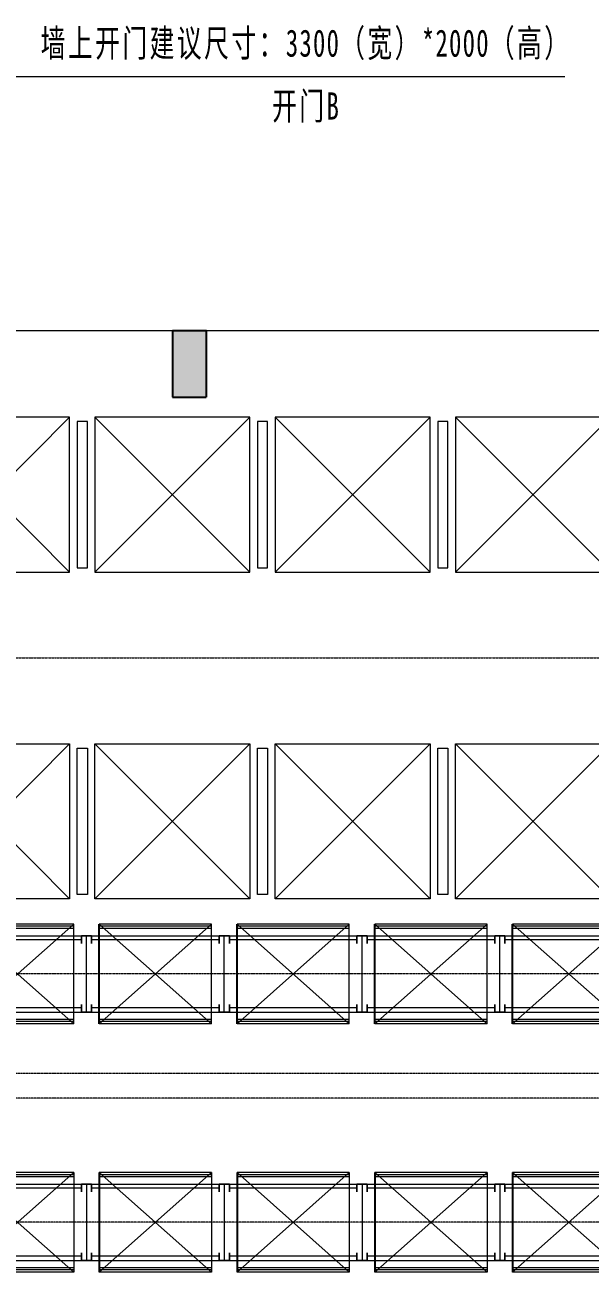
# Model space of a CAD drawing. Header units: millimetres. Extents: x -67280 to 67280, y -47520 to 47520.
# Drawn here: x -39771 to -33127, y -16077 to -1414 of the extents above; entities that cross this region are included whole.
import ezdxf

# ---------------------------------------------------------------- set-up
doc = ezdxf.new("R2010")
doc.units = ezdxf.units.MM
doc.linetypes.add('AD_LTYPE5 0 mm_1_1_1_1_1_1_1_1_1_1_1_1_1_1_1', pattern=[16, 13, -1, 1, -1])
doc.linetypes.add('点画线', pattern=[18, 12, -2, 2, -2])
for name, color, linetype, lineweight in [('ACADACAD05', 4, 'AD_LTYPE5 0 mm_1_1_1_1_1_1_1_1_1_1_1_1_1_1_1', 25), ('ACADloading', 57, 'Continuous', 18), ('ACADRackFrame', 5, 'Continuous', 18), ('ACAD尺寸线层', 3, 'Continuous', 18), ('ACAD细实线层', 3, 'Continuous', 18), ('中心线层', 1, '点画线', 18), ('尺寸线层', 4, 'Continuous', 18)]:
    doc.layers.add(name, color=color, linetype=linetype, lineweight=lineweight)
doc.styles.add('标准', font='', dxfattribs={"width": 0.667})
doc.styles.get('标准').set_extended_font_data('宋体')

# ---------------------------------------------------------------- blocks, each defined once
blk = doc.blocks.new('*X33')
at = {"layer": 'ACAD尺寸线层', "linetype": 'Continuous', "lineweight": 18}
for p, q in [((210, 0), (2030, -1820)), ((210, -1820), (2030, 0))]:
    blk.add_line(p, q, dxfattribs=at)
at = {"layer": 'ACAD细实线层', "color": 5, "linetype": 'Continuous', "lineweight": 18}
for p, q in [((0, -50), (0, -1770)), ((120, -50), (0, -50)), ((120, -1770), (120, -50)), ((2120, -50), (2120, -1770)), ((2240, -50), (2120, -50)), ((2240, -1770), (2240, -50)), ((0, -1770), (120, -1770)), ((2120, -1770), (2240, -1770))]:
    blk.add_line(p, q, dxfattribs=at)
at = {"layer": 'ACAD细实线层', "linetype": 'Continuous', "lineweight": 18}
for p, q in [((2030, 0), (210, 0)), ((210, 0), (210, -1820)), ((2030, -1820), (2030, 0)), ((210, -1820), (2030, -1820))]:
    blk.add_line(p, q, dxfattribs=at)
blk = doc.blocks.new('*X34')
at = {"layer": 'ACAD尺寸线层', "linetype": 'Continuous', "lineweight": 18}
for p, q in [((210, 0), (2030, -1820)), ((210, -1820), (2030, 0))]:
    blk.add_line(p, q, dxfattribs=at)
at = {"layer": 'ACAD细实线层', "color": 5, "linetype": 'Continuous', "lineweight": 18}
for p, q in [((0, -50), (0, -1770)), ((120, -50), (0, -50)), ((120, -1770), (120, -50)), ((2120, -50), (2120, -1770)), ((2240, -50), (2120, -50)), ((2240, -1770), (2240, -50)), ((0, -1770), (120, -1770)), ((2120, -1770), (2240, -1770))]:
    blk.add_line(p, q, dxfattribs=at)
at = {"layer": 'ACAD细实线层', "linetype": 'Continuous', "lineweight": 18}
for p, q in [((2030, 0), (210, 0)), ((210, 0), (210, -1820)), ((2030, -1820), (2030, 0)), ((210, -1820), (2030, -1820))]:
    blk.add_line(p, q, dxfattribs=at)
blk = doc.blocks.new('*X35')
at = {"layer": 'ACAD尺寸线层', "linetype": 'Continuous', "lineweight": 18}
for p, q in [((210, 0), (2030, -1820)), ((210, -1820), (2030, 0))]:
    blk.add_line(p, q, dxfattribs=at)
at = {"layer": 'ACAD细实线层', "color": 5, "linetype": 'Continuous', "lineweight": 18}
for p, q in [((0, -50), (0, -1770)), ((120, -50), (0, -50)), ((120, -1770), (120, -50)), ((2120, -50), (2120, -1770)), ((2240, -50), (2120, -50)), ((2240, -1770), (2240, -50)), ((0, -1770), (120, -1770)), ((2120, -1770), (2240, -1770))]:
    blk.add_line(p, q, dxfattribs=at)
at = {"layer": 'ACAD细实线层', "linetype": 'Continuous', "lineweight": 18}
for p, q in [((2030, 0), (210, 0)), ((210, 0), (210, -1820)), ((2030, -1820), (2030, 0)), ((210, -1820), (2030, -1820))]:
    blk.add_line(p, q, dxfattribs=at)
blk = doc.blocks.new('*X36')
at = {"layer": 'ACAD尺寸线层', "linetype": 'Continuous', "lineweight": 18}
for p, q in [((210, 0), (2030, -1820)), ((210, -1820), (2030, 0))]:
    blk.add_line(p, q, dxfattribs=at)
at = {"layer": 'ACAD细实线层', "color": 5, "linetype": 'Continuous', "lineweight": 18}
for p, q in [((0, -50), (0, -1770)), ((120, -50), (0, -50)), ((120, -1770), (120, -50)), ((2120, -50), (2120, -1770)), ((2240, -50), (2120, -50)), ((2240, -1770), (2240, -50)), ((0, -1770), (120, -1770)), ((2120, -1770), (2240, -1770))]:
    blk.add_line(p, q, dxfattribs=at)
at = {"layer": 'ACAD细实线层', "linetype": 'Continuous', "lineweight": 18}
for p, q in [((2030, 0), (210, 0)), ((210, 0), (210, -1820)), ((2030, -1820), (2030, 0)), ((210, -1820), (2030, -1820))]:
    blk.add_line(p, q, dxfattribs=at)
blk = doc.blocks.new('*X62')
at = {"layer": 'ACAD尺寸线层', "linetype": 'Continuous', "lineweight": 18}
for p, q in [((210, 0), (2030, 1820)), ((210, 1820), (2030, 0))]:
    blk.add_line(p, q, dxfattribs=at)
at = {"layer": 'ACAD细实线层', "color": 5, "linetype": 'Continuous', "lineweight": 18}
for p, q in [((0, 50), (0, 1770)), ((0, 1770), (120, 1770)), ((120, 1770), (120, 50)), ((2120, 50), (2120, 1770)), ((2120, 1770), (2240, 1770)), ((2240, 1770), (2240, 50)), ((120, 50), (0, 50)), ((2240, 50), (2120, 50))]:
    blk.add_line(p, q, dxfattribs=at)
at = {"layer": 'ACAD细实线层', "linetype": 'Continuous', "lineweight": 18}
for p, q in [((210, 1820), (2030, 1820)), ((210, 0), (210, 1820)), ((2030, 1820), (2030, 0)), ((2030, 0), (210, 0))]:
    blk.add_line(p, q, dxfattribs=at)
blk = doc.blocks.new('*X63')
at = {"layer": 'ACAD尺寸线层', "linetype": 'Continuous', "lineweight": 18}
for p, q in [((210, 0), (2030, 1820)), ((210, 1820), (2030, 0))]:
    blk.add_line(p, q, dxfattribs=at)
at = {"layer": 'ACAD细实线层', "color": 5, "linetype": 'Continuous', "lineweight": 18}
for p, q in [((0, 50), (0, 1770)), ((0, 1770), (120, 1770)), ((120, 1770), (120, 50)), ((2120, 50), (2120, 1770)), ((2120, 1770), (2240, 1770)), ((2240, 1770), (2240, 50)), ((120, 50), (0, 50)), ((2240, 50), (2120, 50))]:
    blk.add_line(p, q, dxfattribs=at)
at = {"layer": 'ACAD细实线层', "linetype": 'Continuous', "lineweight": 18}
for p, q in [((210, 1820), (2030, 1820)), ((210, 0), (210, 1820)), ((2030, 1820), (2030, 0)), ((2030, 0), (210, 0))]:
    blk.add_line(p, q, dxfattribs=at)
blk = doc.blocks.new('*X64')
at = {"layer": 'ACAD尺寸线层', "linetype": 'Continuous', "lineweight": 18}
for p, q in [((210, 0), (2030, 1820)), ((210, 1820), (2030, 0))]:
    blk.add_line(p, q, dxfattribs=at)
at = {"layer": 'ACAD细实线层', "color": 5, "linetype": 'Continuous', "lineweight": 18}
for p, q in [((0, 50), (0, 1770)), ((0, 1770), (120, 1770)), ((120, 1770), (120, 50)), ((2120, 50), (2120, 1770)), ((2120, 1770), (2240, 1770)), ((2240, 1770), (2240, 50)), ((120, 50), (0, 50)), ((2240, 50), (2120, 50))]:
    blk.add_line(p, q, dxfattribs=at)
at = {"layer": 'ACAD细实线层', "linetype": 'Continuous', "lineweight": 18}
for p, q in [((210, 1820), (2030, 1820)), ((210, 0), (210, 1820)), ((2030, 1820), (2030, 0)), ((2030, 0), (210, 0))]:
    blk.add_line(p, q, dxfattribs=at)
blk = doc.blocks.new('*X65')
at = {"layer": 'ACAD尺寸线层', "linetype": 'Continuous', "lineweight": 18}
for p, q in [((210, 0), (2030, 1820)), ((210, 1820), (2030, 0))]:
    blk.add_line(p, q, dxfattribs=at)
at = {"layer": 'ACAD细实线层', "color": 5, "linetype": 'Continuous', "lineweight": 18}
for p, q in [((0, 50), (0, 1770)), ((0, 1770), (120, 1770)), ((120, 1770), (120, 50)), ((2120, 50), (2120, 1770)), ((2120, 1770), (2240, 1770)), ((2240, 1770), (2240, 50)), ((120, 50), (0, 50)), ((2240, 50), (2120, 50))]:
    blk.add_line(p, q, dxfattribs=at)
at = {"layer": 'ACAD细实线层', "linetype": 'Continuous', "lineweight": 18}
for p, q in [((210, 1820), (2030, 1820)), ((210, 0), (210, 1820)), ((2030, 1820), (2030, 0)), ((2030, 0), (210, 0))]:
    blk.add_line(p, q, dxfattribs=at)
blk = doc.blocks.new('*X294')
at = {"layer": 'ACADloading', "color": 6, "linetype": 'Continuous', "lineweight": 18}
for p, q in [((1530, -75), (210, -75)), ((210, -75), (210, -1245)), ((210, -75), (210, -1245)), ((210, -75), (210, -1245)), ((210, -75), (210, -1245)), ((210, -1245), (210, -75)), ((210, -1245), (210, -75)), ((210, -1245), (210, -75)), ((210, -1245), (1530, -75)), ((1530, -1245), (210, -75)), ((1530, -75), (1530, -1245)), ((1530, -75), (1530, -1245)), ((1530, -75), (1530, -1245)), ((1530, -75), (1530, -1245)), ((1530, -75), (1530, -1245)), ((1530, -75), (1530, -1245)), ((1530, -75), (1530, -1245)), ((210, -820), (210, -1120)), ((210, -820), (210, -1120)), ((1530, -1245), (210, -1245)), ((1490, -1245), (250, -1245))]:
    blk.add_line(p, q, dxfattribs=at)
at = {"layer": 'ACADloading', "color": 6, "linetype": 'Continuous', "lineweight": 25}
blk.add_line((210, -75), (210, -1245), dxfattribs=at)
at = {"layer": 'ACADloading', "linetype": 'Continuous', "lineweight": 18}
for p, q in [((1530, -75), (250, -75)), ((1530, -75), (250, -75)), ((1530, -75), (250, -75)), ((1490, -1245), (250, -1245)), ((1490, -1245), (250, -1245))]:
    blk.add_line(p, q, dxfattribs=at)
at = {"layer": 'ACADRackFrame', "linetype": 'Continuous', "lineweight": 18}
for p, q in [((120, -210), (1620, -210)), ((1620, -260), (120, -260)), ((1620, -1060), (120, -1060)), ((120, -1110), (1620, -1110))]:
    blk.add_line(p, q, dxfattribs=at)
for points in [[(120, -300), (120, -210), (0, -210), (0, -300)], [(60, -210), (60, -1110)], [(1620, -300), (1620, -210), (1740, -210), (1740, -300)], [(1680, -210), (1680, -1110)], [(120, -1020), (120, -1110), (0, -1110), (0, -1020)], [(1620, -1020), (1620, -1110), (1740, -1110), (1740, -1020)]]:
    blk.add_lwpolyline(points, dxfattribs=at)
at = {"layer": '尺寸线层', "color": 216}
for p, q in [((1530, -100), (210, -100)), ((1530, -1220), (210, -1220))]:
    blk.add_line(p, q, dxfattribs=at)
at = {"layer": '尺寸线层', "color": 136}
for p, q in [((1530, -125), (210, -125)), ((1530, -1195), (210, -1195))]:
    blk.add_line(p, q, dxfattribs=at)
blk = doc.blocks.new('*X293')
at = {"layer": 'ACAD细实线层', "linetype": 'Continuous', "lineweight": 18}
blk.add_blockref('*X294', (-870, 660), dxfattribs=at)
blk = doc.blocks.new('*X296')
at = {"layer": 'ACADloading', "color": 6, "linetype": 'Continuous', "lineweight": 18}
for p, q in [((1530, -75), (210, -75)), ((210, -75), (210, -1245)), ((210, -75), (210, -1245)), ((210, -75), (210, -1245)), ((210, -75), (210, -1245)), ((210, -1245), (210, -75)), ((210, -1245), (210, -75)), ((210, -1245), (210, -75)), ((210, -1245), (1530, -75)), ((1530, -1245), (210, -75)), ((1530, -75), (1530, -1245)), ((1530, -75), (1530, -1245)), ((1530, -75), (1530, -1245)), ((1530, -75), (1530, -1245)), ((1530, -75), (1530, -1245)), ((1530, -75), (1530, -1245)), ((1530, -75), (1530, -1245)), ((210, -820), (210, -1120)), ((210, -820), (210, -1120)), ((1530, -1245), (210, -1245)), ((1490, -1245), (250, -1245))]:
    blk.add_line(p, q, dxfattribs=at)
at = {"layer": 'ACADloading', "color": 6, "linetype": 'Continuous', "lineweight": 25}
blk.add_line((210, -75), (210, -1245), dxfattribs=at)
at = {"layer": 'ACADloading', "linetype": 'Continuous', "lineweight": 18}
for p, q in [((1530, -75), (250, -75)), ((1530, -75), (250, -75)), ((1530, -75), (250, -75)), ((1490, -1245), (250, -1245)), ((1490, -1245), (250, -1245))]:
    blk.add_line(p, q, dxfattribs=at)
at = {"layer": 'ACADRackFrame', "linetype": 'Continuous', "lineweight": 18}
for p, q in [((120, -210), (1620, -210)), ((1620, -260), (120, -260)), ((1620, -1060), (120, -1060)), ((120, -1110), (1620, -1110))]:
    blk.add_line(p, q, dxfattribs=at)
for points in [[(120, -300), (120, -210), (0, -210), (0, -300)], [(60, -210), (60, -1110)], [(1620, -300), (1620, -210), (1740, -210), (1740, -300)], [(1680, -210), (1680, -1110)], [(120, -1020), (120, -1110), (0, -1110), (0, -1020)], [(1620, -1020), (1620, -1110), (1740, -1110), (1740, -1020)]]:
    blk.add_lwpolyline(points, dxfattribs=at)
at = {"layer": '尺寸线层', "color": 216}
for p, q in [((1530, -100), (210, -100)), ((1530, -1220), (210, -1220))]:
    blk.add_line(p, q, dxfattribs=at)
at = {"layer": '尺寸线层', "color": 136}
for p, q in [((1530, -125), (210, -125)), ((1530, -1195), (210, -1195))]:
    blk.add_line(p, q, dxfattribs=at)
blk = doc.blocks.new('*X295')
at = {"layer": 'ACAD细实线层', "linetype": 'Continuous', "lineweight": 18}
blk.add_blockref('*X296', (-870, 660), dxfattribs=at)
blk = doc.blocks.new('*X298')
at = {"layer": 'ACADloading', "color": 6, "linetype": 'Continuous', "lineweight": 18}
for p, q in [((1530, -75), (210, -75)), ((210, -75), (210, -1245)), ((210, -75), (210, -1245)), ((210, -75), (210, -1245)), ((210, -75), (210, -1245)), ((210, -1245), (210, -75)), ((210, -1245), (210, -75)), ((210, -1245), (210, -75)), ((210, -1245), (1530, -75)), ((1530, -1245), (210, -75)), ((1530, -75), (1530, -1245)), ((1530, -75), (1530, -1245)), ((1530, -75), (1530, -1245)), ((1530, -75), (1530, -1245)), ((1530, -75), (1530, -1245)), ((1530, -75), (1530, -1245)), ((1530, -75), (1530, -1245)), ((210, -820), (210, -1120)), ((210, -820), (210, -1120)), ((1530, -1245), (210, -1245)), ((1490, -1245), (250, -1245))]:
    blk.add_line(p, q, dxfattribs=at)
at = {"layer": 'ACADloading', "color": 6, "linetype": 'Continuous', "lineweight": 25}
blk.add_line((210, -75), (210, -1245), dxfattribs=at)
at = {"layer": 'ACADloading', "linetype": 'Continuous', "lineweight": 18}
for p, q in [((1530, -75), (250, -75)), ((1530, -75), (250, -75)), ((1530, -75), (250, -75)), ((1490, -1245), (250, -1245)), ((1490, -1245), (250, -1245))]:
    blk.add_line(p, q, dxfattribs=at)
at = {"layer": 'ACADRackFrame', "linetype": 'Continuous', "lineweight": 18}
for p, q in [((120, -210), (1620, -210)), ((1620, -260), (120, -260)), ((1620, -1060), (120, -1060)), ((120, -1110), (1620, -1110))]:
    blk.add_line(p, q, dxfattribs=at)
for points in [[(120, -300), (120, -210), (0, -210), (0, -300)], [(60, -210), (60, -1110)], [(1620, -300), (1620, -210), (1740, -210), (1740, -300)], [(1680, -210), (1680, -1110)], [(120, -1020), (120, -1110), (0, -1110), (0, -1020)], [(1620, -1020), (1620, -1110), (1740, -1110), (1740, -1020)]]:
    blk.add_lwpolyline(points, dxfattribs=at)
at = {"layer": '尺寸线层', "color": 216}
for p, q in [((1530, -100), (210, -100)), ((1530, -1220), (210, -1220))]:
    blk.add_line(p, q, dxfattribs=at)
at = {"layer": '尺寸线层', "color": 136}
for p, q in [((1530, -125), (210, -125)), ((1530, -1195), (210, -1195))]:
    blk.add_line(p, q, dxfattribs=at)
blk = doc.blocks.new('*X297')
at = {"layer": 'ACAD细实线层', "linetype": 'Continuous', "lineweight": 18}
blk.add_blockref('*X298', (-870, 660), dxfattribs=at)
blk = doc.blocks.new('*X300')
at = {"layer": 'ACADloading', "color": 6, "linetype": 'Continuous', "lineweight": 18}
for p, q in [((1530, -75), (210, -75)), ((210, -75), (210, -1245)), ((210, -75), (210, -1245)), ((210, -75), (210, -1245)), ((210, -75), (210, -1245)), ((210, -1245), (210, -75)), ((210, -1245), (210, -75)), ((210, -1245), (210, -75)), ((210, -1245), (1530, -75)), ((1530, -1245), (210, -75)), ((1530, -75), (1530, -1245)), ((1530, -75), (1530, -1245)), ((1530, -75), (1530, -1245)), ((1530, -75), (1530, -1245)), ((1530, -75), (1530, -1245)), ((1530, -75), (1530, -1245)), ((1530, -75), (1530, -1245)), ((210, -820), (210, -1120)), ((210, -820), (210, -1120)), ((1530, -1245), (210, -1245)), ((1490, -1245), (250, -1245))]:
    blk.add_line(p, q, dxfattribs=at)
at = {"layer": 'ACADloading', "color": 6, "linetype": 'Continuous', "lineweight": 25}
blk.add_line((210, -75), (210, -1245), dxfattribs=at)
at = {"layer": 'ACADloading', "linetype": 'Continuous', "lineweight": 18}
for p, q in [((1530, -75), (250, -75)), ((1530, -75), (250, -75)), ((1530, -75), (250, -75)), ((1490, -1245), (250, -1245)), ((1490, -1245), (250, -1245))]:
    blk.add_line(p, q, dxfattribs=at)
at = {"layer": 'ACADRackFrame', "linetype": 'Continuous', "lineweight": 18}
for p, q in [((120, -210), (1620, -210)), ((1620, -260), (120, -260)), ((1620, -1060), (120, -1060)), ((120, -1110), (1620, -1110))]:
    blk.add_line(p, q, dxfattribs=at)
for points in [[(120, -300), (120, -210), (0, -210), (0, -300)], [(60, -210), (60, -1110)], [(1620, -300), (1620, -210), (1740, -210), (1740, -300)], [(1680, -210), (1680, -1110)], [(120, -1020), (120, -1110), (0, -1110), (0, -1020)], [(1620, -1020), (1620, -1110), (1740, -1110), (1740, -1020)]]:
    blk.add_lwpolyline(points, dxfattribs=at)
at = {"layer": '尺寸线层', "color": 216}
for p, q in [((1530, -100), (210, -100)), ((1530, -1220), (210, -1220))]:
    blk.add_line(p, q, dxfattribs=at)
at = {"layer": '尺寸线层', "color": 136}
for p, q in [((1530, -125), (210, -125)), ((1530, -1195), (210, -1195))]:
    blk.add_line(p, q, dxfattribs=at)
blk = doc.blocks.new('*X299')
at = {"layer": 'ACAD细实线层', "linetype": 'Continuous', "lineweight": 18}
blk.add_blockref('*X300', (-870, 660), dxfattribs=at)
blk = doc.blocks.new('*X352')
at = {"layer": 'ACADloading', "color": 6, "linetype": 'Continuous', "lineweight": 18}
for p, q in [((1530, -75), (210, -75)), ((210, -75), (210, -1245)), ((210, -75), (210, -1245)), ((210, -75), (210, -1245)), ((210, -75), (210, -1245)), ((210, -1245), (210, -75)), ((210, -1245), (210, -75)), ((210, -1245), (210, -75)), ((210, -1245), (1530, -75)), ((1530, -1245), (210, -75)), ((1530, -75), (1530, -1245)), ((1530, -75), (1530, -1245)), ((1530, -75), (1530, -1245)), ((1530, -75), (1530, -1245)), ((1530, -75), (1530, -1245)), ((1530, -75), (1530, -1245)), ((1530, -75), (1530, -1245)), ((210, -820), (210, -1120)), ((210, -820), (210, -1120)), ((1530, -1245), (210, -1245)), ((1490, -1245), (250, -1245))]:
    blk.add_line(p, q, dxfattribs=at)
at = {"layer": 'ACADloading', "color": 6, "linetype": 'Continuous', "lineweight": 25}
blk.add_line((210, -75), (210, -1245), dxfattribs=at)
at = {"layer": 'ACADloading', "linetype": 'Continuous', "lineweight": 18}
for p, q in [((1530, -75), (250, -75)), ((1530, -75), (250, -75)), ((1530, -75), (250, -75)), ((1490, -1245), (250, -1245)), ((1490, -1245), (250, -1245))]:
    blk.add_line(p, q, dxfattribs=at)
at = {"layer": 'ACADRackFrame', "linetype": 'Continuous', "lineweight": 18}
for p, q in [((120, -210), (1620, -210)), ((1620, -260), (120, -260)), ((1620, -1060), (120, -1060)), ((120, -1110), (1620, -1110))]:
    blk.add_line(p, q, dxfattribs=at)
for points in [[(120, -300), (120, -210), (0, -210), (0, -300)], [(60, -210), (60, -1110)], [(1620, -300), (1620, -210), (1740, -210), (1740, -300)], [(1680, -210), (1680, -1110)], [(120, -1020), (120, -1110), (0, -1110), (0, -1020)], [(1620, -1020), (1620, -1110), (1740, -1110), (1740, -1020)]]:
    blk.add_lwpolyline(points, dxfattribs=at)
at = {"layer": '尺寸线层', "color": 216}
for p, q in [((1530, -100), (210, -100)), ((1530, -1220), (210, -1220))]:
    blk.add_line(p, q, dxfattribs=at)
at = {"layer": '尺寸线层', "color": 136}
for p, q in [((1530, -125), (210, -125)), ((1530, -1195), (210, -1195))]:
    blk.add_line(p, q, dxfattribs=at)
blk = doc.blocks.new('*X351')
at = {"layer": 'ACAD细实线层', "linetype": 'Continuous', "lineweight": 18}
blk.add_blockref('*X352', (-870, 660), dxfattribs=at)
blk = doc.blocks.new('*X405')
at = {"layer": 'ACADloading', "color": 6, "linetype": 'Continuous', "lineweight": 18}
for p, q in [((210, 75), (210, 1245)), ((210, 75), (210, 1245)), ((210, 75), (210, 1245)), ((210, 75), (210, 1245)), ((210, 1245), (210, 75)), ((210, 1245), (210, 75)), ((1530, 1245), (210, 1245)), ((210, 1245), (210, 75)), ((210, 1245), (1530, 75)), ((1530, 1245), (210, 75)), ((1490, 1245), (250, 1245)), ((1530, 75), (1530, 1245)), ((1530, 75), (1530, 1245)), ((1530, 75), (1530, 1245)), ((1530, 75), (1530, 1245)), ((1530, 75), (1530, 1245)), ((1530, 75), (1530, 1245)), ((1530, 75), (1530, 1245)), ((210, 820), (210, 1120)), ((210, 820), (210, 1120)), ((1530, 75), (210, 75))]:
    blk.add_line(p, q, dxfattribs=at)
at = {"layer": 'ACADloading', "color": 6, "linetype": 'Continuous', "lineweight": 25}
blk.add_line((210, 75), (210, 1245), dxfattribs=at)
at = {"layer": 'ACADloading', "linetype": 'Continuous', "lineweight": 18}
for p, q in [((1490, 1245), (250, 1245)), ((1490, 1245), (250, 1245)), ((1530, 75), (250, 75)), ((1530, 75), (250, 75)), ((1530, 75), (250, 75))]:
    blk.add_line(p, q, dxfattribs=at)
at = {"layer": 'ACADRackFrame', "linetype": 'Continuous', "lineweight": 18}
for p, q in [((120, 1110), (1620, 1110)), ((1620, 1060), (120, 1060)), ((1620, 260), (120, 260)), ((120, 210), (1620, 210))]:
    blk.add_line(p, q, dxfattribs=at)
for points in [[(120, 1020), (120, 1110), (0, 1110), (0, 1020)], [(60, 210), (60, 1110)], [(1620, 1020), (1620, 1110), (1740, 1110), (1740, 1020)], [(1680, 210), (1680, 1110)], [(120, 300), (120, 210), (0, 210), (0, 300)], [(1620, 300), (1620, 210), (1740, 210), (1740, 300)]]:
    blk.add_lwpolyline(points, dxfattribs=at)
at = {"layer": '尺寸线层', "color": 216}
for p, q in [((1530, 1220), (210, 1220)), ((1530, 100), (210, 100))]:
    blk.add_line(p, q, dxfattribs=at)
at = {"layer": '尺寸线层', "color": 136}
for p, q in [((1530, 1195), (210, 1195)), ((1530, 125), (210, 125))]:
    blk.add_line(p, q, dxfattribs=at)
blk = doc.blocks.new('*X404')
at = {"layer": 'ACAD细实线层', "linetype": 'Continuous', "lineweight": 18}
blk.add_blockref('*X405', (-870, -660), dxfattribs=at)
blk = doc.blocks.new('*X407')
at = {"layer": 'ACADloading', "color": 6, "linetype": 'Continuous', "lineweight": 18}
for p, q in [((210, 75), (210, 1245)), ((210, 75), (210, 1245)), ((210, 75), (210, 1245)), ((210, 75), (210, 1245)), ((210, 1245), (210, 75)), ((210, 1245), (210, 75)), ((1530, 1245), (210, 1245)), ((210, 1245), (210, 75)), ((210, 1245), (1530, 75)), ((1530, 1245), (210, 75)), ((1490, 1245), (250, 1245)), ((1530, 75), (1530, 1245)), ((1530, 75), (1530, 1245)), ((1530, 75), (1530, 1245)), ((1530, 75), (1530, 1245)), ((1530, 75), (1530, 1245)), ((1530, 75), (1530, 1245)), ((1530, 75), (1530, 1245)), ((210, 820), (210, 1120)), ((210, 820), (210, 1120)), ((1530, 75), (210, 75))]:
    blk.add_line(p, q, dxfattribs=at)
at = {"layer": 'ACADloading', "color": 6, "linetype": 'Continuous', "lineweight": 25}
blk.add_line((210, 75), (210, 1245), dxfattribs=at)
at = {"layer": 'ACADloading', "linetype": 'Continuous', "lineweight": 18}
for p, q in [((1490, 1245), (250, 1245)), ((1490, 1245), (250, 1245)), ((1530, 75), (250, 75)), ((1530, 75), (250, 75)), ((1530, 75), (250, 75))]:
    blk.add_line(p, q, dxfattribs=at)
at = {"layer": 'ACADRackFrame', "linetype": 'Continuous', "lineweight": 18}
for p, q in [((120, 1110), (1620, 1110)), ((1620, 1060), (120, 1060)), ((1620, 260), (120, 260)), ((120, 210), (1620, 210))]:
    blk.add_line(p, q, dxfattribs=at)
for points in [[(120, 1020), (120, 1110), (0, 1110), (0, 1020)], [(60, 210), (60, 1110)], [(1620, 1020), (1620, 1110), (1740, 1110), (1740, 1020)], [(1680, 210), (1680, 1110)], [(120, 300), (120, 210), (0, 210), (0, 300)], [(1620, 300), (1620, 210), (1740, 210), (1740, 300)]]:
    blk.add_lwpolyline(points, dxfattribs=at)
at = {"layer": '尺寸线层', "color": 216}
for p, q in [((1530, 1220), (210, 1220)), ((1530, 100), (210, 100))]:
    blk.add_line(p, q, dxfattribs=at)
at = {"layer": '尺寸线层', "color": 136}
for p, q in [((1530, 1195), (210, 1195)), ((1530, 125), (210, 125))]:
    blk.add_line(p, q, dxfattribs=at)
blk = doc.blocks.new('*X406')
at = {"layer": 'ACAD细实线层', "linetype": 'Continuous', "lineweight": 18}
blk.add_blockref('*X407', (-870, -660), dxfattribs=at)
blk = doc.blocks.new('*X409')
at = {"layer": 'ACADloading', "color": 6, "linetype": 'Continuous', "lineweight": 18}
for p, q in [((210, 75), (210, 1245)), ((210, 75), (210, 1245)), ((210, 75), (210, 1245)), ((210, 75), (210, 1245)), ((210, 1245), (210, 75)), ((210, 1245), (210, 75)), ((1530, 1245), (210, 1245)), ((210, 1245), (210, 75)), ((210, 1245), (1530, 75)), ((1530, 1245), (210, 75)), ((1490, 1245), (250, 1245)), ((1530, 75), (1530, 1245)), ((1530, 75), (1530, 1245)), ((1530, 75), (1530, 1245)), ((1530, 75), (1530, 1245)), ((1530, 75), (1530, 1245)), ((1530, 75), (1530, 1245)), ((1530, 75), (1530, 1245)), ((210, 820), (210, 1120)), ((210, 820), (210, 1120)), ((1530, 75), (210, 75))]:
    blk.add_line(p, q, dxfattribs=at)
at = {"layer": 'ACADloading', "color": 6, "linetype": 'Continuous', "lineweight": 25}
blk.add_line((210, 75), (210, 1245), dxfattribs=at)
at = {"layer": 'ACADloading', "linetype": 'Continuous', "lineweight": 18}
for p, q in [((1490, 1245), (250, 1245)), ((1490, 1245), (250, 1245)), ((1530, 75), (250, 75)), ((1530, 75), (250, 75)), ((1530, 75), (250, 75))]:
    blk.add_line(p, q, dxfattribs=at)
at = {"layer": 'ACADRackFrame', "linetype": 'Continuous', "lineweight": 18}
for p, q in [((120, 1110), (1620, 1110)), ((1620, 1060), (120, 1060)), ((1620, 260), (120, 260)), ((120, 210), (1620, 210))]:
    blk.add_line(p, q, dxfattribs=at)
for points in [[(120, 1020), (120, 1110), (0, 1110), (0, 1020)], [(60, 210), (60, 1110)], [(1620, 1020), (1620, 1110), (1740, 1110), (1740, 1020)], [(1680, 210), (1680, 1110)], [(120, 300), (120, 210), (0, 210), (0, 300)], [(1620, 300), (1620, 210), (1740, 210), (1740, 300)]]:
    blk.add_lwpolyline(points, dxfattribs=at)
at = {"layer": '尺寸线层', "color": 216}
for p, q in [((1530, 1220), (210, 1220)), ((1530, 100), (210, 100))]:
    blk.add_line(p, q, dxfattribs=at)
at = {"layer": '尺寸线层', "color": 136}
for p, q in [((1530, 1195), (210, 1195)), ((1530, 125), (210, 125))]:
    blk.add_line(p, q, dxfattribs=at)
blk = doc.blocks.new('*X408')
at = {"layer": 'ACAD细实线层', "linetype": 'Continuous', "lineweight": 18}
blk.add_blockref('*X409', (-870, -660), dxfattribs=at)
blk = doc.blocks.new('*X411')
at = {"layer": 'ACADloading', "color": 6, "linetype": 'Continuous', "lineweight": 18}
for p, q in [((210, 75), (210, 1245)), ((210, 75), (210, 1245)), ((210, 75), (210, 1245)), ((210, 75), (210, 1245)), ((210, 1245), (210, 75)), ((210, 1245), (210, 75)), ((1530, 1245), (210, 1245)), ((210, 1245), (210, 75)), ((210, 1245), (1530, 75)), ((1530, 1245), (210, 75)), ((1490, 1245), (250, 1245)), ((1530, 75), (1530, 1245)), ((1530, 75), (1530, 1245)), ((1530, 75), (1530, 1245)), ((1530, 75), (1530, 1245)), ((1530, 75), (1530, 1245)), ((1530, 75), (1530, 1245)), ((1530, 75), (1530, 1245)), ((210, 820), (210, 1120)), ((210, 820), (210, 1120)), ((1530, 75), (210, 75))]:
    blk.add_line(p, q, dxfattribs=at)
at = {"layer": 'ACADloading', "color": 6, "linetype": 'Continuous', "lineweight": 25}
blk.add_line((210, 75), (210, 1245), dxfattribs=at)
at = {"layer": 'ACADloading', "linetype": 'Continuous', "lineweight": 18}
for p, q in [((1490, 1245), (250, 1245)), ((1490, 1245), (250, 1245)), ((1530, 75), (250, 75)), ((1530, 75), (250, 75)), ((1530, 75), (250, 75))]:
    blk.add_line(p, q, dxfattribs=at)
at = {"layer": 'ACADRackFrame', "linetype": 'Continuous', "lineweight": 18}
for p, q in [((120, 1110), (1620, 1110)), ((1620, 1060), (120, 1060)), ((1620, 260), (120, 260)), ((120, 210), (1620, 210))]:
    blk.add_line(p, q, dxfattribs=at)
for points in [[(120, 1020), (120, 1110), (0, 1110), (0, 1020)], [(60, 210), (60, 1110)], [(1620, 1020), (1620, 1110), (1740, 1110), (1740, 1020)], [(1680, 210), (1680, 1110)], [(120, 300), (120, 210), (0, 210), (0, 300)], [(1620, 300), (1620, 210), (1740, 210), (1740, 300)]]:
    blk.add_lwpolyline(points, dxfattribs=at)
at = {"layer": '尺寸线层', "color": 216}
for p, q in [((1530, 1220), (210, 1220)), ((1530, 100), (210, 100))]:
    blk.add_line(p, q, dxfattribs=at)
at = {"layer": '尺寸线层', "color": 136}
for p, q in [((1530, 1195), (210, 1195)), ((1530, 125), (210, 125))]:
    blk.add_line(p, q, dxfattribs=at)
blk = doc.blocks.new('*X410')
at = {"layer": 'ACAD细实线层', "linetype": 'Continuous', "lineweight": 18}
blk.add_blockref('*X411', (-870, -660), dxfattribs=at)
blk = doc.blocks.new('*X443')
at = {"layer": 'ACADloading', "color": 6, "linetype": 'Continuous', "lineweight": 18}
for p, q in [((210, 75), (210, 1245)), ((210, 75), (210, 1245)), ((210, 75), (210, 1245)), ((210, 75), (210, 1245)), ((210, 1245), (210, 75)), ((210, 1245), (210, 75)), ((1530, 1245), (210, 1245)), ((210, 1245), (210, 75)), ((210, 1245), (1530, 75)), ((1530, 1245), (210, 75)), ((1490, 1245), (250, 1245)), ((1530, 75), (1530, 1245)), ((1530, 75), (1530, 1245)), ((1530, 75), (1530, 1245)), ((1530, 75), (1530, 1245)), ((1530, 75), (1530, 1245)), ((1530, 75), (1530, 1245)), ((1530, 75), (1530, 1245)), ((210, 820), (210, 1120)), ((210, 820), (210, 1120)), ((1530, 75), (210, 75))]:
    blk.add_line(p, q, dxfattribs=at)
at = {"layer": 'ACADloading', "color": 6, "linetype": 'Continuous', "lineweight": 25}
blk.add_line((210, 75), (210, 1245), dxfattribs=at)
at = {"layer": 'ACADloading', "linetype": 'Continuous', "lineweight": 18}
for p, q in [((1490, 1245), (250, 1245)), ((1490, 1245), (250, 1245)), ((1530, 75), (250, 75)), ((1530, 75), (250, 75)), ((1530, 75), (250, 75))]:
    blk.add_line(p, q, dxfattribs=at)
at = {"layer": 'ACADRackFrame', "linetype": 'Continuous', "lineweight": 18}
for p, q in [((120, 1110), (1620, 1110)), ((1620, 1060), (120, 1060)), ((1620, 260), (120, 260)), ((120, 210), (1620, 210))]:
    blk.add_line(p, q, dxfattribs=at)
for points in [[(120, 1020), (120, 1110), (0, 1110), (0, 1020)], [(60, 210), (60, 1110)], [(1620, 1020), (1620, 1110), (1740, 1110), (1740, 1020)], [(1680, 210), (1680, 1110)], [(120, 300), (120, 210), (0, 210), (0, 300)], [(1620, 300), (1620, 210), (1740, 210), (1740, 300)]]:
    blk.add_lwpolyline(points, dxfattribs=at)
at = {"layer": '尺寸线层', "color": 216}
for p, q in [((1530, 1220), (210, 1220)), ((1530, 100), (210, 100))]:
    blk.add_line(p, q, dxfattribs=at)
at = {"layer": '尺寸线层', "color": 136}
for p, q in [((1530, 1195), (210, 1195)), ((1530, 125), (210, 125))]:
    blk.add_line(p, q, dxfattribs=at)
blk = doc.blocks.new('*X442')
at = {"layer": 'ACAD细实线层', "linetype": 'Continuous', "lineweight": 18}
blk.add_blockref('*X443', (-870, -660), dxfattribs=at)
blk = doc.blocks.new('*X449')
at = {"layer": '尺寸线层'}
h = blk.add_hatch(color=256, dxfattribs=at)
h.paths.add_polyline_path([(-200, -780), (-200, -316), (-200, 0), (0, 0), (0, -780)], flags=0)
h.paths.add_polyline_path([(0, -780), (0, -331), (0, 0), (200, 0), (200, -780)], flags=0)
at = {"layer": 'ACADACAD05', "linetype": 'AD_LTYPE5 0 mm_1_1_1_1_1_1_1_1_1_1_1_1_1_1_1', "lineweight": 25}
for p, q in [((-200, 0), (-200, -780)), ((200, 0), (-200, 0)), ((200, -780), (200, 0)), ((-200, -780), (200, -780))]:
    blk.add_line(p, q, dxfattribs=at)
blk = doc.blocks.new('*X1364')
at = {"layer": '尺寸线层'}
blk.add_hatch(color=0, dxfattribs=at).paths.add_polyline_path([(-41641, -5012), (-41582, -4862), (-41547, -4882)], flags=0)
at = {"layer": '尺寸线层', "color": 0}
for p, q in [((-41641, -5012), (-40004, -2020)), ((-40004, -2020), (-33424, -2020))]:
    blk.add_line(p, q, dxfattribs=at)
at = {"layer": '尺寸线层', "color": 0, "char_height": 320, "attachment_point": 5, "line_spacing_factor": 1.15057, "style": '标准'}
for s, insert, width in [('\\T1.1;墙上开门建议尺寸：3300（宽）*2000（高）', (-36466, -1648), 12169.4), ('\\T1.1;开门B', (-36466, -2385), 1531.08)]:
    blk.add_mtext(s, dxfattribs=dict(at, insert=insert, width=width))

msp = doc.modelspace()

# ---------------------------------------------------------------- linework, layer by layer
at = {"layer": '中心线层'}
for p, q in [((-50396.352, -8857.309), (20353.429, -8857.309)), ((16032.015, -12572.309), (-46007.985, -12572.309)), ((16032.015, -13742.309), (-46007.985, -13742.309)), ((16032.015, -14032.309), (-46007.985, -14032.309)), ((16032.015, -14032.309), (-46007.985, -14032.309)), ((22410.031, -15492.309), (-56073.679, -15492.309))]:
    msp.add_line(p, q, dxfattribs=at)
at = {"layer": '中心线层', "linetype": '点画线', "lineweight": 18}
msp.add_line((16032.015, -13742.309), (-46007.985, -13742.309), dxfattribs=at)
at = {"layer": '尺寸线层'}
msp.add_line((22652.031, -5012.309), (-55837.969, -5012.309), dxfattribs=at)

# ---------------------------------------------------------------- block references
for name, p in [('*X1364', (0, 0)), ('*X449', (-37837.969, -5012.309)), ('*X33', (-41277.969, -6027.309)), ('*X34', (-39157.969, -6027.309)), ('*X35', (-37037.969, -6027.309)), ('*X36', (-34917.969, -6027.309)), ('*X62', (-41277.969, -11687.309)), ('*X63', (-39157.969, -11687.309)), ('*X64', (-37037.969, -11687.309)), ('*X65', (-34917.969, -11687.309)), ('*X442', (-39857.972, -12572.309)), ('*X404', (-38237.972, -12572.309)), ('*X406', (-36617.972, -12572.309)), ('*X408', (-34997.972, -12572.309)), ('*X410', (-33377.972, -12572.309)), ('*X351', (-39857.972, -15492.324)), ('*X293', (-38237.972, -15492.324)), ('*X295', (-36617.972, -15492.324)), ('*X297', (-34997.972, -15492.324)), ('*X299', (-33377.972, -15492.324))]:
    msp.add_blockref(name, p, dxfattribs=at)

doc.saveas('drawing.dxf')
